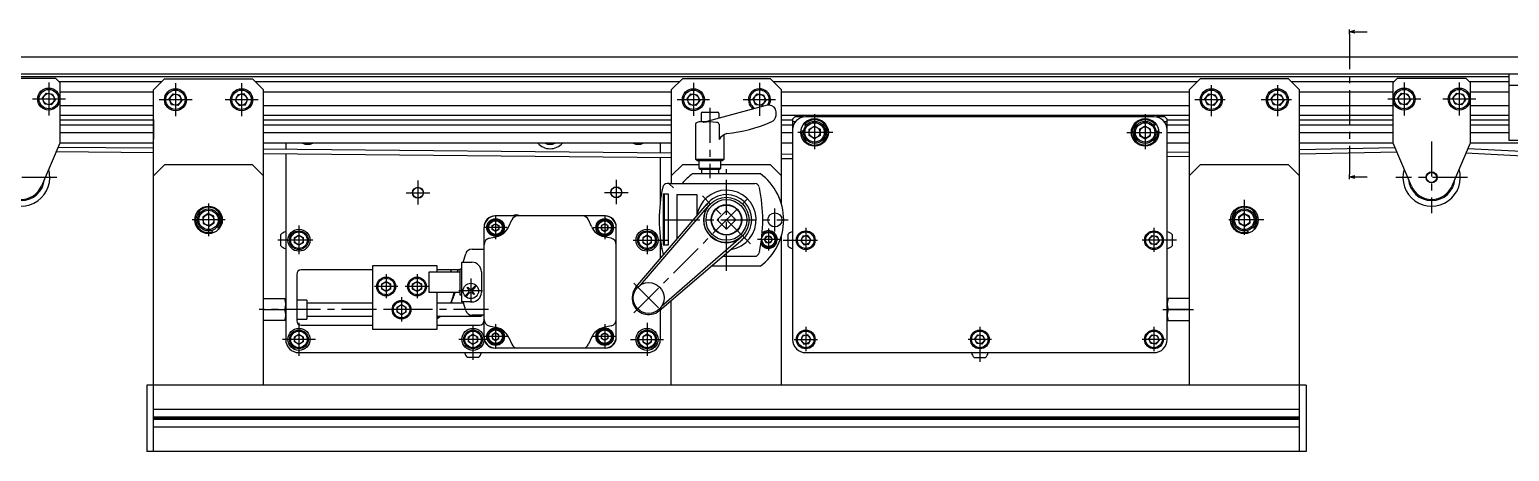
# Model space of a CAD drawing. Extents: x -5 to 1623, y -24 to 1066.
# Drawn here: x 540 to 1211, y 0 to 191 of the extents above; entities that cross this region are included whole.
import ezdxf

# ---------------------------------------------------------------- set-up
doc = ezdxf.new("R2010")
doc.units = 0
doc.header["$LTSCALE"] = 0.5
doc.linetypes.add('CENTER', pattern=[50.8, 31.75, -6.35, 6.35, -6.35])
doc.layers.get('0').update_dxf_attribs({"linetype": 'CONTINUOUS'})
doc.layers.add('MSM_CENTER', color=1, linetype='CENTER')
doc.layers.add('MSM_CONTINUOUS', color=7, linetype='CONTINUOUS')

# ---------------------------------------------------------------- blocks, each defined once
blk = doc.blocks.new('_OPEN30')
at = {"color": 0, "linetype": 'BYBLOCK'}
for p, q in [((-1, 0.27), (0, 0)), ((0, 0), (-1, -0.27)), ((0, 0), (-1, 0))]:
    blk.add_line(p, q, dxfattribs=at)
blk = doc.blocks.new('*U89')
at = {"layer": 'MSM_CONTINUOUS'}
blk.add_lwpolyline([(1141.24, 190.33), (1146.74, 190.33)], dxfattribs=at)
at = {"layer": 'MSM_CONTINUOUS', "xscale": 2.5, "yscale": 2.5, "zscale": 2.5, "rotation": 180}
blk.add_blockref('_OPEN30', (1138.74, 190.33), dxfattribs=at)
blk = doc.blocks.new('*U90')
at = {"layer": 'MSM_CONTINUOUS'}
blk.add_lwpolyline([(1141.24, 124.53), (1146.74, 124.53)], dxfattribs=at)
at = {"layer": 'MSM_CONTINUOUS', "xscale": 2.5, "yscale": 2.5, "zscale": 2.5, "rotation": 180}
blk.add_blockref('_OPEN30', (1138.74, 124.53), dxfattribs=at)

msp = doc.modelspace()

# ---------------------------------------------------------------- linework, layer by layer
for p, q in [((829.88, 121.5), (829.12, 121.5)), ((829.88, 121.5), (868.95, 121.5)), ((829.78, 116.67), (827.3, 116.67)), ((827.3, 116.67), (827.3, 93.67)), ((827.78, 116.67), (827.78, 93.67)), ((829.78, 93.67), (829.78, 116.67)), ((833.53, 116.5), (842.53, 116.5)), ((833.53, 116.5), (833.53, 96.2)), ((842.53, 116.5), (842.53, 106.73)), ((870.9, 119.93), (870.99, 119.5)), ((827.3, 93.67), (829.78, 93.67)), ((854.31, 88.5), (868.95, 88.5)), ((870.99, 90.5), (870.9, 90.07))]:
    msp.add_line(p, q)
at = {"color": 7, "linetype": 'CONTINUOUS'}
for centre, radius, start, end in [((536.03, 124.3), 13, 163.4273, 16.57269), ((1176.03, 124.3), 13, 163.4273, 16.57269), ((536.03, 124.3), 10.54, 184.72466, 355.27534), ((1176.03, 124.3), 10.54, 184.72466, 355.27534)]:
    msp.add_arc(centre, radius, start, end, dxfattribs=at)
for centre, radius, start, end in [((829.12, 119.5), 2, 90, 167.51311), ((868.95, 119.5), 2, 12.48689, 90), ((894.6, 105), 69.06, 167.51311, 192.48689), ((856.03, 105), 13.5, 90, 171.98472), ((856.03, 105), 13.5, 278.20872, 90), ((803.47, 105), 69.06, 347.8803, 12.1197), ((829.12, 90.5), 2, 192.48689, 219.56254), ((868.95, 90.5), 2, 270, 347.51311)]:
    msp.add_arc(centre, radius, start, end)
at = {"layer": 'MSM_CENTER'}
for p, q in [((1138.74, 189.33), (1138.74, 125.53)), ((548.53, 167.28), (548.53, 152.4)), ((606.03, 166.98), (606.03, 152.1)), ((636.03, 166.98), (636.03, 152.1)), ((841.03, 167.15), (841.03, 152.17)), ((871.03, 167.15), (871.03, 152.17)), ((1076.03, 166.19), (1076.03, 152.1)), ((1106.03, 166.19), (1106.03, 152.1)), ((1163.53, 167.28), (1163.53, 152.4)), ((1188.53, 167.28), (1188.53, 152.4)), ((556.06, 159.8), (541.13, 159.8)), ((613.56, 159.5), (598.63, 159.5)), ((643.56, 159.5), (628.63, 159.5)), ((848.32, 159.5), (833.67, 159.5)), ((848.53, 155.8), (848.53, 124)), ((878.32, 159.5), (863.67, 159.5)), ((1082.37, 159.5), (1068.63, 159.5)), ((1112.37, 159.5), (1098.63, 159.5)), ((1171.06, 159.8), (1156.13, 159.8)), ((1196.06, 159.8), (1181.13, 159.8)), ((896.03, 152.95), (896.03, 136.45)), ((1046.03, 152.95), (1046.03, 136.45)), ((904.28, 144.7), (887.78, 144.7)), ((1037.78, 144.7), (1054.28, 144.7)), ((1176.03, 140.5), (1176.03, 108.1)), ((856.03, 81.89), (856.03, 128)), ((552.23, 124.3), (519.83, 124.3)), ((716.03, 122.95), (716.03, 111.97)), ((806.03, 123.15), (806.03, 112.17)), ((1192.23, 124.3), (1159.83, 124.3)), ((710.75, 117.3), (721.39, 117.3)), ((800.75, 117.5), (811.39, 117.5)), ((814.03, 62.86), (866.97, 115.98)), ((866.95, 94.12), (845.12, 115.88)), ((621.03, 112.48), (621.03, 97.6)), ((878.03, 99.8), (878.03, 110.2)), ((1091.03, 114.05), (1091.03, 95.95)), ((628.56, 105), (613.63, 105)), ((662.03, 102.45), (662.03, 89.47)), ((756.57, 101.55), (745.92, 101.55)), ((751.28, 107.2), (751.28, 96.22)), ((795.5, 101.55), (806.14, 101.55)), ((800.78, 107.2), (800.78, 96.22)), ((820.03, 102.45), (820.03, 89.47)), ((828.03, 105), (884.03, 105)), ((875.07, 101.13), (875.07, 91.13)), ((892.03, 101.45), (892.03, 90.47)), ((1050.03, 101.45), (1050.03, 90.47)), ((1099.9, 105), (1082.16, 105)), ((668.32, 95.8), (651.83, 95.8)), ((813.75, 95.8), (830.23, 95.8)), ((880.07, 96.13), (870.07, 96.13)), ((881.83, 95.8), (897.39, 95.8)), ((1060.23, 95.8), (1044.67, 95.8)), ((706.92, 74.8), (696.27, 74.8)), ((701.63, 80.45), (701.63, 69.47)), ((720.92, 74.8), (710.27, 74.8)), ((715.63, 80.45), (715.63, 69.47)), ((740.03, 78.45), (740.03, 67.47)), ((813.95, 76.35), (827.52, 62.82)), ((708.63, 69.95), (708.63, 58.97)), ((745.32, 72.8), (734.67, 72.8)), ((748.03, 64.3), (644.03, 64.3)), ((713.92, 64.3), (703.27, 64.3)), ((1054.03, 64.3), (1068.03, 64.3)), ((662.03, 58.28), (662.03, 43.4)), ((741.03, 57.45), (741.03, 40.6)), ((751.28, 57.7), (751.28, 46.72)), ((800.78, 57.7), (800.78, 46.72)), ((820.03, 58.28), (820.03, 43.4)), ((892.03, 56.45), (892.03, 45.47)), ((971.03, 56.45), (971.03, 40.6)), ((1050.03, 56.45), (1050.03, 45.47)), ((669.56, 50.8), (654.63, 50.8)), ((747.32, 50.8), (734.67, 50.8)), ((756.57, 52.05), (745.92, 52.05)), ((806.07, 52.05), (795.42, 52.05)), ((812.51, 50.8), (827.44, 50.8)), ((886.75, 50.8), (897.39, 50.8)), ((976.32, 50.8), (965.67, 50.8)), ((1055.32, 50.8), (1044.67, 50.8))]:
    msp.add_line(p, q, dxfattribs=at)
at = {"layer": 'MSM_CONTINUOUS'}
for p, q in [((1138.74, 189.33), (1138.74, 191.33)), ((348.03, 179.05), (1364.03, 179.05)), ((1366.03, 171.05), (346.03, 171.05)), ((501.03, 170), (1211.03, 170)), ((520.53, 169.3), (551.53, 169.3)), ((553.53, 167.3), (551.53, 169.3)), ((601.03, 169), (596.03, 164)), ((601.03, 169), (641.03, 169)), ((646.03, 164), (641.03, 169)), ((836.03, 169), (831.03, 164)), ((876.03, 169), (836.03, 169)), ((881.03, 164), (876.03, 169)), ((1071.03, 169), (1066.03, 164)), ((1111.03, 169), (1071.03, 169)), ((1116.03, 164), (1111.03, 169)), ((1160.53, 169.3), (1158.53, 167.3)), ((1160.53, 169.3), (1191.53, 169.3)), ((1193.53, 167.3), (1191.53, 169.3)), ((1211.03, 171.05), (1211.03, 141.05)), ((545.67, 160.18), (547.43, 162.47)), ((547.43, 162.47), (550.29, 162.09)), ((550.29, 162.09), (551.4, 159.42)), ((553.03, 167.8), (599.83, 167.8)), ((553.53, 167.3), (553.53, 139.8)), ((596.03, 162.9), (553.53, 162.9)), ((596.03, 0), (596.03, 164)), ((603.17, 159.88), (604.93, 162.17)), ((604.93, 162.17), (607.79, 161.79)), ((607.79, 161.79), (608.9, 159.12)), ((634.28, 161.79), (633.17, 159.12)), ((637.14, 162.17), (634.28, 161.79)), ((638.9, 159.88), (637.14, 162.17)), ((642.23, 167.8), (834.83, 167.8)), ((646.03, 30), (646.03, 164)), ((831.03, 162.9), (646.03, 162.9)), ((831.03, 164), (831.03, 121.5)), ((838.17, 159.88), (839.93, 162.17)), ((839.93, 162.17), (842.79, 161.79)), ((842.79, 161.79), (843.9, 159.12)), ((868.17, 159.88), (869.93, 162.17)), ((869.93, 162.17), (872.79, 161.79)), ((872.79, 161.79), (873.9, 159.12)), ((877.23, 167.8), (1069.83, 167.8)), ((881.03, 112.14), (881.03, 164)), ((1066.03, 162.9), (881.03, 162.9)), ((1066.03, 164), (1066.03, 30)), ((1073.17, 159.88), (1074.93, 162.17)), ((1074.93, 162.17), (1077.79, 161.79)), ((1077.79, 161.79), (1078.9, 159.12)), ((1103.17, 159.88), (1104.93, 162.17)), ((1104.93, 162.17), (1107.79, 161.79)), ((1107.79, 161.79), (1108.9, 159.12)), ((1112.23, 167.8), (1159.03, 167.8)), ((1116.03, 0), (1116.03, 164)), ((1158.53, 162.9), (1116.03, 162.9)), ((1158.53, 139.8), (1158.53, 167.3)), ((1160.67, 160.18), (1162.43, 162.47)), ((1162.43, 162.47), (1165.29, 162.09)), ((1165.29, 162.09), (1166.4, 159.42)), ((1185.67, 160.18), (1187.43, 162.47)), ((1187.43, 162.47), (1190.29, 162.09)), ((1190.29, 162.09), (1191.4, 159.42)), ((1193.03, 167.8), (1211.03, 167.8)), ((1193.53, 167.3), (1193.53, 139.8)), ((1211.03, 162.9), (1193.53, 162.9)), ((1211.03, 166.05), (1241.03, 166.05)), ((546.78, 157.51), (545.67, 160.18)), ((549.64, 157.13), (546.78, 157.51)), ((551.4, 159.42), (549.64, 157.13)), ((596.03, 156.7), (553.53, 156.7)), ((604.28, 157.21), (603.17, 159.88)), ((607.14, 156.83), (604.28, 157.21)), ((608.9, 159.12), (607.14, 156.83)), ((633.17, 159.12), (634.93, 156.83)), ((634.93, 156.83), (637.79, 157.21)), ((637.79, 157.21), (638.9, 159.88)), ((831.03, 156.7), (646.03, 156.7)), ((839.28, 157.21), (838.17, 159.88)), ((842.14, 156.83), (839.28, 157.21)), ((843.9, 159.12), (842.14, 156.83)), ((874.47, 157), (845.48, 149.23)), ((869.28, 157.21), (868.17, 159.88)), ((872.14, 156.83), (869.28, 157.21)), ((873.9, 159.12), (872.14, 156.83)), ((875.53, 157), (874.47, 157)), ((1066.03, 156.7), (881.03, 156.7)), ((1074.28, 157.21), (1073.17, 159.88)), ((1077.14, 156.83), (1074.28, 157.21)), ((1078.9, 159.12), (1077.14, 156.83)), ((1104.28, 157.21), (1103.17, 159.88)), ((1107.14, 156.83), (1104.28, 157.21)), ((1108.9, 159.12), (1107.14, 156.83)), ((1158.53, 156.7), (1116.03, 156.7)), ((1161.78, 157.51), (1160.67, 160.18)), ((1164.64, 157.13), (1161.78, 157.51)), ((1166.4, 159.42), (1164.64, 157.13)), ((1186.78, 157.51), (1185.67, 160.18)), ((1189.64, 157.13), (1186.78, 157.51)), ((1191.4, 159.42), (1189.64, 157.13)), ((1211.03, 156.7), (1193.53, 156.7)), ((596.03, 152.4), (553.53, 152.4)), ((596.03, 150.2), (553.53, 150.2)), ((596.03, 148.05), (553.53, 148.05)), ((596.03, 150.48), (596.03, 141.62)), ((831.03, 152.4), (646.03, 152.4)), ((831.03, 150.2), (646.03, 150.2)), ((831.03, 148.05), (646.03, 148.05)), ((842.03, 148.4), (842.03, 132.5)), ((844.53, 153.3), (844.53, 149.63)), ((844.53, 149.63), (846.96, 149.63)), ((845.03, 153.8), (852.03, 153.8)), ((845.48, 149.23), (845.5, 149.24)), ((852.53, 153.3), (852.53, 151.12)), ((852.69, 148.4), (852.69, 141.49)), ((878.53, 152.4), (878.53, 154)), ((1066.03, 152.4), (881.03, 152.4)), ((886.03, 150.2), (881.03, 150.2)), ((886.03, 148.05), (881.03, 148.05)), ((887.03, 151.7), (886.03, 150.7)), ((886.03, 150.7), (886.03, 50.8)), ((887.27, 149.45), (886.03, 149.45)), ((890.94, 151.7), (887.03, 151.7)), ((891.39, 148.09), (892.12, 147.81)), ((1050.03, 151.8), (892.03, 151.8)), ((1050.67, 148.09), (1049.95, 147.81)), ((1055.03, 151.7), (1051.12, 151.7)), ((1056.03, 149.45), (1054.8, 149.45)), ((1056.03, 150.7), (1055.03, 151.7)), ((1056.03, 50.8), (1056.03, 150.7)), ((1066.03, 150.2), (1056.03, 150.2)), ((1066.03, 148.05), (1056.03, 148.05)), ((1158.53, 152.4), (1116.03, 152.4)), ((1158.53, 150.2), (1116.03, 150.2)), ((1158.53, 148.05), (1116.03, 148.05)), ((1211.03, 152.4), (1193.53, 152.4)), ((1211.03, 150.2), (1193.53, 150.2)), ((1211.03, 148.05), (1193.53, 148.05)), ((596.03, 144.55), (553.53, 144.55)), ((831.03, 144.55), (646.03, 144.55)), ((855.03, 132.5), (855.03, 143.64)), ((886.03, 144.55), (881.03, 144.55)), ((891.05, 145.14), (890.33, 145.42)), ((893.53, 146.14), (896.03, 147.59)), ((893.53, 143.26), (893.53, 146.14)), ((896.03, 141.81), (893.53, 143.26)), ((896.03, 147.59), (898.53, 146.14)), ((898.53, 143.26), (896.03, 141.81)), ((898.53, 146.14), (898.53, 143.26)), ((1046.03, 147.59), (1043.53, 146.14)), ((1043.53, 146.14), (1043.53, 143.26)), ((1043.53, 143.26), (1046.03, 141.81)), ((1048.53, 146.14), (1046.03, 147.59)), ((1046.03, 141.81), (1048.53, 143.26)), ((1048.53, 143.26), (1048.53, 146.14)), ((1051.01, 145.14), (1051.74, 145.42)), ((1066.03, 144.55), (1056.03, 144.55)), ((1158.53, 144.55), (1116.03, 144.55)), ((1211.03, 144.55), (1193.53, 144.55)), ((1241.03, 141.05), (1211.03, 141.05)), ((553.53, 139.8), (545.23, 120.37)), ((596.03, 135.45), (551.86, 135.87)), ((552.79, 138.07), (596.03, 137.65)), ((596.03, 139.8), (553.53, 139.8)), ((831.03, 139.8), (646.03, 139.8)), ((646.03, 137.18), (831.03, 135.42)), ((831.03, 133.22), (646.03, 134.98)), ((656.03, 139.8), (656.03, 137.08)), ((656.03, 134.88), (656.03, 50.8)), ((826.03, 139.8), (826.03, 135.46)), ((886.03, 139.8), (881.03, 139.8)), ((881.03, 134.94), (886.03, 134.89)), ((1066.03, 139.8), (1056.03, 139.8)), ((1056.03, 135.75), (1066.03, 135.95)), ((1158.53, 139.8), (1116.03, 139.8)), ((1116.03, 136.99), (1159.35, 137.88)), ((1160.28, 135.7), (1116.03, 134.79)), ((1166.84, 120.37), (1158.53, 139.8)), ((1193.53, 139.8), (1185.23, 120.37)), ((1325.83, 128.38), (1191.59, 135.24)), ((1192.51, 137.4), (1322.71, 130.74)), ((1316.03, 139.8), (1193.53, 139.8)), ((601.03, 130), (596.03, 125)), ((641.03, 130), (601.03, 130)), ((646.03, 125), (641.03, 130)), ((826.03, 133.26), (826.03, 113.3)), ((836.03, 130), (831.03, 125)), ((843.53, 130), (836.03, 130)), ((842.03, 132.5), (842.9, 132)), ((842.03, 132.5), (855.03, 132.5)), ((842.9, 132), (854.17, 132)), ((843.53, 132), (843.53, 128.5)), ((843.53, 128.5), (844.03, 128)), ((843.53, 128.5), (853.53, 128.5)), ((844.03, 128), (853.03, 128)), ((844.65, 128), (844.65, 126)), ((852.65, 126), (852.65, 128)), ((853.03, 128), (853.53, 128.5)), ((853.53, 128.5), (853.53, 132)), ((876.03, 130), (853.53, 130)), ((854.17, 132), (855.03, 132.5)), ((881.03, 125), (876.03, 130)), ((886.03, 132.69), (881.03, 132.74)), ((1066.03, 133.75), (1056.03, 133.54)), ((1071.03, 130), (1066.03, 125)), ((1111.03, 130), (1071.03, 130)), ((1116.03, 125), (1111.03, 130)), ((830.08, 121.4), (831.99, 119.5)), ((840.7, 126), (871.36, 126)), ((1138.74, 123.53), (1138.74, 125.53)), ((620.82, 107.88), (618.43, 106.25)), ((623.42, 106.63), (620.82, 107.88)), ((814.97, 74.47), (847.35, 112.37)), ((848.12, 111.7), (816.82, 75.38)), ((851.79, 104.99), (856.03, 109.24)), ((860.28, 105.01), (856.03, 109.24)), ((1090.82, 107.88), (1088.43, 106.25)), ((1093.42, 106.63), (1090.82, 107.88)), ((618.43, 106.25), (618.65, 103.37)), ((618.65, 103.37), (621.25, 102.12)), ((621.25, 102.12), (623.63, 103.75)), ((623.63, 103.75), (623.42, 106.63)), ((624.92, 101.86), (625.36, 101.21)), ((746.04, 101.8), (746.03, 101.8)), ((746.03, 52.1), (746.03, 101.5)), ((749.78, 102.42), (751.28, 103.28)), ((749.78, 100.68), (749.78, 102.42)), ((800.78, 106.8), (751.03, 106.8)), ((751.03, 106.8), (751.03, 106.79)), ((751.28, 103.28), (752.78, 102.42)), ((752.78, 102.42), (752.78, 100.68)), ((757.24, 101.96), (758.6, 105.02)), ((794.82, 101.96), (793.46, 105.02)), ((800.78, 103.28), (799.28, 102.42)), ((799.28, 102.42), (799.28, 100.68)), ((802.28, 102.42), (800.78, 103.28)), ((801.03, 106.8), (801.03, 106.79)), ((802.28, 100.68), (802.28, 102.42)), ((806.02, 101.8), (806.03, 101.8)), ((806.03, 52.1), (806.03, 101.5)), ((851.79, 104.99), (856.04, 100.76)), ((856.17, 100.89), (855.9, 100.9)), ((860.28, 105.01), (856.04, 100.76)), ((860.14, 105.14), (860.15, 104.88)), ((1088.43, 106.25), (1088.65, 103.37)), ((1088.65, 103.37), (1091.25, 102.12)), ((1091.25, 102.12), (1093.63, 103.75)), ((1093.63, 103.75), (1093.42, 106.63)), ((1094.92, 101.86), (1095.36, 101.21)), ((622.99, 99.59), (622.55, 100.23)), ((653.83, 93.28), (653.83, 98.32)), ((660.03, 96.95), (662.03, 98.11)), ((660.03, 94.65), (660.03, 96.95)), ((662.03, 93.49), (660.03, 94.65)), ((662.03, 98.11), (664.03, 96.95)), ((664.03, 94.65), (662.03, 93.49)), ((664.03, 96.95), (664.03, 94.65)), ((748.38, 96.67), (751.67, 97.4)), ((751.28, 99.82), (749.78, 100.68)), ((752.78, 100.68), (751.28, 99.82)), ((799.28, 100.68), (800.78, 99.82)), ((803.69, 96.67), (800.39, 97.4)), ((800.78, 99.82), (802.28, 100.68)), ((820.03, 98.11), (818.03, 96.95)), ((818.03, 96.95), (818.03, 94.65)), ((818.03, 94.65), (820.03, 93.49)), ((822.03, 96.95), (820.03, 98.11)), ((820.03, 93.49), (822.03, 94.65)), ((822.03, 94.65), (822.03, 96.95)), ((825.65, 63.84), (863.43, 96.34)), ((826.03, 96.7), (826.03, 87.42)), ((862.76, 97.11), (826.55, 65.68)), ((873.33, 96.13), (874.2, 97.63)), ((874.2, 94.63), (873.33, 96.13)), ((874.2, 97.63), (875.93, 97.63)), ((875.93, 94.63), (874.2, 94.63)), ((875.93, 97.63), (876.8, 96.13)), ((876.8, 96.13), (875.93, 94.63)), ((881.03, 30), (881.03, 97.86)), ((883.83, 98.32), (883.83, 93.28)), ((890.63, 97.63), (889.74, 95.5)), ((889.74, 95.5), (891.15, 93.67)), ((892.92, 97.93), (890.63, 97.63)), ((894.32, 96.1), (892.92, 97.93)), ((893.44, 93.97), (894.32, 96.1)), ((1047.74, 96.1), (1049.15, 97.93)), ((1048.63, 93.97), (1047.74, 96.1)), ((1049.15, 97.93), (1051.44, 97.63)), ((1052.32, 95.5), (1050.92, 93.67)), ((1051.44, 97.63), (1052.32, 95.5)), ((1058.23, 98.32), (1058.23, 93.28)), ((1092.99, 99.59), (1092.55, 100.23)), ((736.63, 85.8), (737.73, 89.63)), ((740.61, 91.8), (746.03, 91.8)), ((891.15, 93.67), (893.44, 93.97)), ((1050.92, 93.67), (1048.63, 93.97)), ((695.63, 82.3), (663.03, 82.3)), ((695.63, 84.3), (724.63, 84.3)), ((695.63, 55.3), (695.63, 84.3)), ((735.03, 81.3), (721.03, 81.3)), ((721.03, 81.3), (721.03, 72.3)), ((724.63, 84.3), (724.63, 81.3)), ((735.03, 82.3), (724.63, 82.3)), ((730.89, 82.3), (731.34, 81.3)), ((733.92, 81.3), (734.28, 82.3)), ((736.03, 82.6), (735.03, 82.6)), ((735.03, 82.6), (735.03, 71)), ((736.03, 67.8), (736.03, 85.8)), ((736.03, 85.8), (740.53, 85.8)), ((744.83, 81.5), (744.83, 72.1)), ((871.36, 84), (849.08, 84)), ((661.03, 80.3), (661.03, 59.3)), ((699.63, 75.95), (701.63, 77.11)), ((699.63, 73.65), (699.63, 75.95)), ((701.63, 77.11), (703.63, 75.95)), ((703.63, 75.95), (703.63, 73.65)), ((713.63, 75.95), (715.63, 77.11)), ((713.63, 73.65), (713.63, 75.95)), ((715.63, 77.11), (717.63, 75.95)), ((717.63, 75.95), (717.63, 73.65)), ((738.37, 74.11), (738.73, 74.46)), ((738.97, 73.51), (738.37, 74.11)), ((738.73, 74.46), (739.33, 73.86)), ((740.74, 73.86), (742.3, 75.42)), ((741.09, 73.51), (742.65, 75.07)), ((646.03, 69.3), (656.03, 69.3)), ((665.63, 68.55), (661.03, 68.55)), ((665.63, 68.55), (665.63, 60.05)), ((695.63, 67.3), (665.63, 67.3)), ((701.63, 72.49), (699.63, 73.65)), ((703.63, 73.65), (701.63, 72.49)), ((715.63, 72.49), (713.63, 73.65)), ((717.63, 73.65), (715.63, 72.49)), ((721.03, 72.3), (735.03, 72.3)), ((724.8, 72.3), (724.63, 71.76)), ((724.63, 72.3), (724.63, 55.3)), ((736.78, 67.3), (724.63, 67.3)), ((735.03, 71), (736.03, 71)), ((740.53, 67.8), (736.03, 67.8)), ((737.73, 63.97), (736.63, 67.8)), ((737.41, 70.53), (738.97, 72.09)), ((737.77, 70.18), (739.33, 71.74)), ((741.34, 71.14), (740.74, 71.74)), ((741.09, 72.09), (741.69, 71.49)), ((741.69, 71.49), (741.34, 71.14)), ((831.03, 30), (831.03, 68.47)), ((1066.03, 69.3), (1056.03, 69.3)), ((646.03, 64.3), (655.59, 64.3)), ((665.63, 61.3), (695.63, 61.3)), ((706.63, 65.45), (708.63, 66.61)), ((706.63, 63.15), (706.63, 65.45)), ((708.63, 61.99), (706.63, 63.15)), ((708.63, 66.61), (710.63, 65.45)), ((710.63, 63.15), (708.63, 61.99)), ((710.63, 65.45), (710.63, 63.15)), ((724.63, 61.3), (744.63, 61.3)), ((725.97, 61.3), (724.63, 60.38)), ((724.63, 60.14), (726.29, 61.3)), ((746.03, 61.8), (740.61, 61.8)), ((744.63, 61.3), (745.13, 61.8)), ((744.63, 61.8), (744.63, 61.3)), ((826.03, 64.17), (826.03, 50.8)), ((1066.03, 64.3), (1056.48, 64.3)), ((656.03, 59.3), (646.03, 59.3)), ((661.03, 60.05), (665.63, 60.05)), ((663.03, 57.3), (695.63, 57.3)), ((724.63, 55.3), (695.63, 55.3)), ((724.63, 57.3), (744.03, 57.3)), ((748.38, 56.93), (751.67, 56.2)), ((751.28, 53.78), (749.78, 52.92)), ((752.78, 52.92), (751.28, 53.78)), ((799.28, 52.92), (800.78, 53.78)), ((803.69, 56.93), (800.39, 56.2)), ((800.78, 53.78), (802.28, 52.92)), ((1056.03, 59.3), (1066.03, 59.3)), ((660.03, 51.95), (662.03, 53.11)), ((660.03, 49.65), (660.03, 51.95)), ((662.03, 48.49), (660.03, 49.65)), ((662.03, 53.11), (664.03, 51.95)), ((664.03, 49.65), (662.03, 48.49)), ((664.03, 51.95), (664.03, 49.65)), ((739.03, 51.95), (741.03, 53.11)), ((739.03, 49.65), (739.03, 51.95)), ((741.03, 48.49), (739.03, 49.65)), ((741.03, 53.11), (743.03, 51.95)), ((743.03, 49.65), (741.03, 48.49)), ((743.03, 51.95), (743.03, 49.65)), ((746.03, 51.8), (746.04, 51.8)), ((746.04, 51.8), (746.03, 51.8)), ((749.78, 52.92), (749.78, 51.18)), ((749.78, 51.18), (751.28, 50.32)), ((751.28, 50.32), (752.78, 51.18)), ((752.78, 51.18), (752.78, 52.92)), ((757.24, 51.64), (758.6, 48.58)), ((794.82, 51.64), (793.46, 48.58)), ((799.28, 51.18), (799.28, 52.92)), ((800.78, 50.32), (799.28, 51.18)), ((802.28, 51.18), (800.78, 50.32)), ((802.28, 52.92), (802.28, 51.18)), ((806.02, 51.8), (806.03, 51.8)), ((820.03, 53.11), (818.03, 51.95)), ((818.03, 51.95), (818.03, 49.65)), ((818.03, 49.65), (820.03, 48.49)), ((822.03, 51.95), (820.03, 53.11)), ((820.03, 48.49), (822.03, 49.65)), ((822.03, 49.65), (822.03, 51.95)), ((890.63, 52.63), (889.74, 50.5)), ((889.74, 50.5), (891.15, 48.67)), ((892.92, 52.93), (890.63, 52.63)), ((891.15, 48.67), (893.44, 48.97)), ((894.32, 51.1), (892.92, 52.93)), ((893.44, 48.97), (894.32, 51.1)), ((968.74, 51.1), (970.15, 52.93)), ((969.63, 48.97), (968.74, 51.1)), ((971.92, 48.67), (969.63, 48.97)), ((970.15, 52.93), (972.44, 52.63)), ((973.32, 50.5), (971.92, 48.67)), ((972.44, 52.63), (973.32, 50.5)), ((1047.74, 51.1), (1049.15, 52.93)), ((1048.63, 48.97), (1047.74, 51.1)), ((1050.92, 48.67), (1048.63, 48.97)), ((1049.15, 52.93), (1051.44, 52.63)), ((1052.32, 50.5), (1050.92, 48.67)), ((1051.44, 52.63), (1052.32, 50.5)), ((662.03, 44.8), (820.03, 44.8)), ((743.56, 42.6), (738.51, 42.6)), ((751.03, 46.81), (751.03, 46.8)), ((751.03, 46.8), (751.03, 46.81)), ((800.73, 46.8), (751.33, 46.8)), ((801.03, 46.8), (801.03, 46.81)), ((892.03, 44.8), (1050.03, 44.8)), ((968.51, 42.6), (973.56, 42.6)), ((1119.03, 30), (593.03, 30)), ((593.03, 30), (593.03, 1.3)), ((596.03, 30), (596.03, 30.3)), ((1119.03, 30), (1119.03, 0)), ((1116.03, 19), (596.03, 19)), ((1116.03, 15.52), (596.03, 15.52)), ((1116.03, 15), (596.03, 15)), ((1116.03, 14.48), (596.03, 14.48)), ((1116.03, 11), (596.03, 11)), ((593.03, 1.3), (593.03, 0)), ((1119.03, 0), (593.03, 0))]:
    msp.add_line(p, q, dxfattribs=at)
for centre, radius in [((548.53, 159.8), 5), ((548.53, 159.8), 4.4), ((548.5, 159.8), 2.53), ((606.03, 159.5), 5), ((606.03, 159.5), 4.4), ((606.03, 159.54), 2.49), ((636.03, 159.5), 5), ((636.03, 159.5), 4.4), ((636.03, 159.54), 2.49), ((841.03, 159.5), 5), ((841.03, 159.5), 4.4), ((841, 159.5), 2.53), ((871.03, 159.5), 2.5), ((1076.03, 159.5), 5), ((1076.03, 159.5), 4.4), ((1076.03, 159.5), 2.5), ((1106.03, 159.5), 5), ((1106.03, 159.5), 4.4), ((1106.03, 159.5), 2.5), ((1163.53, 159.8), 5), ((1163.53, 159.8), 4.4), ((1163.5, 159.8), 2.53), ((1188.53, 159.8), 5), ((1188.53, 159.8), 4.4), ((1188.5, 159.8), 2.53), ((896.03, 144.7), 6.25), ((896.03, 144.7), 5), ((896.03, 144.7), 4.4), ((1046.03, 144.7), 6.25), ((1046.03, 144.7), 5), ((1046.03, 144.7), 4.4), ((896.03, 144.7), 2.5), ((1046.03, 144.7), 2.5), ((1176.03, 124.3), 2.5), ((1176.03, 124.3), 2.3), ((716.03, 117.3), 2.5), ((716.03, 117.3), 2.39), ((806.03, 117.5), 2.5), ((806.03, 117.5), 2.39), ((856.03, 105), 10.25), ((856.03, 105), 9.25), ((621.03, 105), 6.25), ((621.03, 105), 5), ((621.03, 105), 4.4), ((621.03, 105), 2.5), ((856.03, 105), 6.92), ((856.03, 105), 6.75), ((878.03, 105), 3.2), ((1091.03, 105), 6.25), ((1091.03, 105), 5), ((1091.03, 105), 4.4), ((1091.03, 105), 2.5), ((662.03, 95.8), 5), ((751.28, 101.55), 4), ((751.28, 101.55), 3.5), ((751.28, 101.55), 3.1), ((751.28, 101.55), 1.5), ((800.78, 101.55), 4), ((800.78, 101.55), 3.5), ((800.78, 101.55), 3.1), ((800.78, 101.55), 1.5), ((820.03, 95.8), 5), ((662.03, 95.8), 4.25), ((662.03, 95.8), 3.76), ((662.03, 95.8), 2), ((820.03, 95.8), 4.25), ((820.03, 95.8), 3.76), ((820.03, 95.8), 2), ((875.07, 96.13), 1.5), ((892.03, 95.8), 4.25), ((892.03, 95.8), 3.76), ((892.03, 95.8), 2), ((1050.03, 95.8), 4.25), ((1050.03, 95.8), 3.76), ((1050.03, 95.8), 2), ((701.63, 74.8), 4.25), ((701.63, 74.8), 3.76), ((701.6, 74.8), 2.02), ((715.63, 74.8), 4.25), ((715.63, 74.8), 3.76), ((715.63, 74.8), 2), ((740.03, 72.8), 3.5), ((820.74, 69.59), 7), ((708.63, 64.3), 4.25), ((708.63, 64.3), 3.76), ((708.6, 64.3), 2.02), ((662.03, 50.8), 5), ((662.03, 50.8), 4.25), ((662.03, 50.8), 3.76), ((741.03, 50.8), 5), ((741.03, 50.8), 4.25), ((741.03, 50.8), 3.76), ((751.28, 52.05), 4), ((751.28, 52.05), 3.5), ((751.28, 52.05), 3.1), ((800.78, 52.05), 4), ((800.78, 52.05), 3.5), ((800.78, 52.05), 3.1), ((820.03, 50.8), 5), ((820.03, 50.8), 4.25), ((820.03, 50.8), 3.76), ((892.03, 50.8), 4.25), ((892.03, 50.8), 3.76), ((971.03, 50.8), 4.25), ((971.03, 50.8), 3.76), ((1050.03, 50.8), 4.25), ((1050.03, 50.8), 3.76), ((662.03, 50.8), 2), ((741.03, 50.8), 2), ((751.28, 52.05), 1.5), ((800.78, 52.05), 1.5), ((820.03, 50.8), 2), ((892.03, 50.8), 2), ((971.03, 50.8), 2), ((1050.03, 50.8), 2)]:
    msp.add_circle(centre, radius, dxfattribs=at)
for centre, radius, start, end in [((871.03, 159.5), 5, 330, 236.35062), ((871.03, 159.5), 4.4, 325.37646, 243.6559), ((875.53, 154), 3, 360, 90), ((842.9, 148.4), 0.867, 104.33751, 180), ((848.53, 126.36), 23.62, 99.75185, 104.33751), ((845.03, 153.3), 0.5, 90, 180), ((848.53, 126.36), 23.08, 82.44901, 97.55099), ((851.46, 147.69), 1.55, 49.332, 85.90878), ((852.03, 153.3), 0.5, 0, 90), ((852.04, 148.38), 0.65, 1.60036, 48.43343), ((848.9, 211.65), 67.92, 276.1974, 293.8026), ((875.53, 152.4), 3, 285, 0), ((892.03, 145.8), 6, 90, 180), ((896.03, 144.7), 5.75, 172.77234, 143.81732), ((1046.03, 144.7), 5.75, 36.18268, 7.22766), ((1050.03, 145.8), 6, 0, 90), ((857.78, 138.33), 6, 105, 148.15168), ((666.03, 144.8), 5.5, 245.38002, 294.61998), ((776.03, 144.8), 7.5, 221.81031, 318.18968), ((776.03, 144.8), 5.5, 245.38002, 293.74421), ((816.03, 144.8), 5.5, 245.38002, 294.61998), ((829.86, 121.2), 0.298, 41.98309, 85.86783), ((856.03, 105), 26, 126.12893, 140.60854), ((856.03, 105), 26, 306.12893, 53.87107), ((536.03, 124.3), 10, 203.14245, 336.85755), ((856.3, 104.69), 11.81, 91.2774, 143.26112), ((856.03, 105), 11.5, 0, 90), ((1176.03, 124.3), 10, 203.14245, 336.85755), ((621.03, 105), 5.75, 318.80415, 289.84912), ((856.03, 105), 10.34, 160.79234, 289.4011), ((855.79, 105.23), 10.04, 139.85638, 161.59987), ((856.03, 105), 3.73, 81.62421, 98.56924), ((856.03, 105), 4, 86.50634, 93.6871), ((1091.03, 105), 5.75, 318.80415, 289.84912), ((751.33, 101.5), 5.3, 90, 180), ((751.03, 101.8), 5, 90, 180), ((749.93, 105.21), 8, 282.55649, 336.05045), ((761.34, 103.8), 3, 90, 156.05045), ((760.69, 104.8), 2.5, 53.1301, 126.8699), ((760.69, 104.8), 2.39, 56.9345, 123.0655), ((790.72, 103.8), 3, 23.94955, 90), ((802.13, 105.21), 8, 203.94955, 257.44351), ((800.73, 101.5), 5.3, 360, 90), ((801.03, 101.8), 5, 360, 90), ((856.03, 105), 4, 176.50634, 183.6871), ((856.03, 105), 3.73, 171.62421, 188.56924), ((856.03, 105), 3.73, 261.62421, 278.56924), ((856.03, 105), 4, 266.50634, 273.6871), ((856.03, 105), 3.73, 351.62421, 8.56924), ((856.03, 105), 4, 356.50634, 3.6871), ((855.86, 105.19), 11.67, 306.58931, 359.06217), ((656.73, 95.86), 3.8, 100.54763, 139.64085), ((749.03, 93.74), 3, 102.55649, 180), ((803.03, 93.74), 3, 360, 77.44351), ((856.27, 104.76), 10.04, 288.59357, 310.33706), ((875.07, 96.13), 4, 211.54542, 134.32179), ((875.07, 96.13), 3.5, 200.60896, 145.25825), ((875.07, 96.13), 3.1, 179.23341, 166.6338), ((886.73, 95.86), 3.8, 100.54763, 139.64085), ((1055.34, 95.86), 3.8, 40.35915, 79.45237), ((656.73, 95.74), 3.8, 220.35915, 259.45237), ((740.61, 88.8), 3, 90, 164), ((825.34, 95.74), 3.8, 280.54763, 291.49087), ((886.73, 95.74), 3.8, 220.35915, 259.45237), ((1055.34, 95.74), 3.8, 280.54763, 319.64085), ((663.03, 80.3), 2, 90, 180), ((740.53, 81.5), 4.3, 0, 90), ((740.03, 72.8), 3.46, 40.8624, 49.1376), ((820.7, 69.72), 7.44, 140.3482, 171.52439), ((648.81, 66.8), 7.22, 339.74384, 20.25616), ((715.63, 74.8), 17, 333.82103, 351.54348), ((684.49, 87.92), 50.98, 336.14168, 342.1573), ((740.03, 72.8), 3.46, 220.8624, 229.1376), ((738.27, 72.8), 1, 315, 45), ((740.03, 74.57), 1, 225, 315), ((740.03, 71.03), 1, 45, 135), ((740.53, 72.1), 4.3, 270, 360), ((741.8, 72.8), 1, 135, 225), ((820.74, 69.59), 7.5, 170.51671, 279.67673), ((1063.25, 66.8), 7.22, 159.74384, 200.25616), ((648.81, 61.8), 7.22, 339.74384, 20.25616), ((740.61, 64.8), 3, 196, 270), ((820.88, 69.55), 7.44, 278.66905, 309.84524), ((1063.25, 61.8), 7.22, 159.74384, 200.25616), ((663.03, 59.3), 2, 180, 270), ((744.03, 59.3), 2, 270, 0), ((749.03, 59.86), 3, 180, 257.44351), ((749.93, 48.39), 8, 23.94955, 77.44351), ((802.13, 48.39), 8, 102.55649, 156.05045), ((803.03, 59.86), 3, 282.55649, 0), ((662.03, 50.8), 6, 180, 270), ((751.33, 52.1), 5.3, 180, 270), ((751.03, 51.8), 5, 180, 270), ((761.34, 49.8), 3, 203.94955, 270), ((790.72, 49.8), 3, 270, 336.05045), ((800.73, 52.1), 5.3, 270, 0), ((801.03, 51.8), 5, 270, 0), ((820.03, 50.8), 6, 270, 0), ((892.03, 50.8), 6, 180, 270), ((1050.03, 50.8), 6, 270, 0), ((740.97, 45.5), 3.8, 190.54763, 229.64085), ((741.1, 45.5), 3.8, 310.35915, 349.45237), ((970.97, 45.5), 3.8, 190.54763, 229.64085), ((971.1, 45.5), 3.8, 310.35915, 349.45237)]:
    msp.add_arc(centre, radius, start, end, dxfattribs=at)

# ---------------------------------------------------------------- block references
for name in ['*U89', '*U90']:
    msp.add_blockref(name, (0, 0), dxfattribs=at)

doc.saveas('drawing.dxf')
